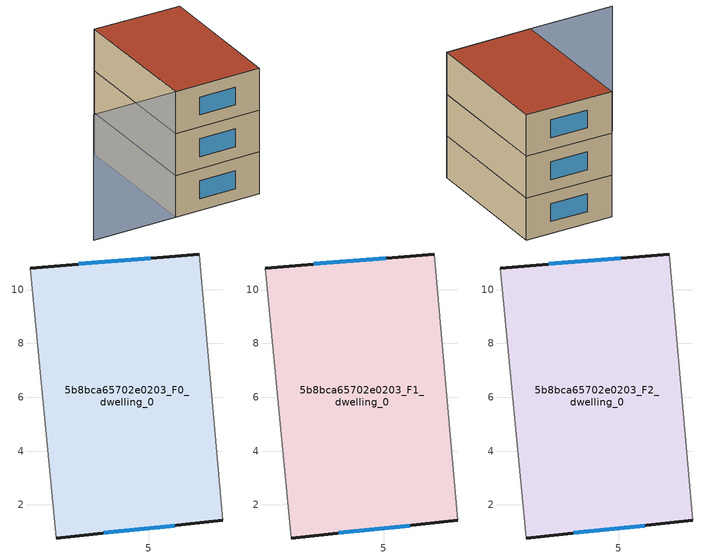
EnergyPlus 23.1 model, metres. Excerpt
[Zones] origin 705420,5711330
5b8bca65702e0203_F0_dwelling_0
 floor ground (EU_floor_Construction): 6.88,11.32 7.75,1.42 1.57,0.77 0.61,10.8 z0
 wall outside (EU_wall_Construction): 6.88,11.32 0.61,10.8 / 1.57,0.77 7.75,1.42 z0:3
 wall adiabatic (EU_wall_Construction): 7.75,1.42 6.88,11.32 / 0.61,10.8 1.57,0.77 z0:3
 window (EU_Window_Construction): 5.08,11.17 2.41,10.95 / 3.34,0.96 5.98,1.23 z0.86:2.14
5b8bca65702e0203_F1_dwelling_0
 floor to 5b8bca65702e0203_F0_dwelling_0 (EU_floor_Construction): 6.88,11.32 7.75,1.42 1.57,0.77 0.61,10.8 z3
 wall outside (EU_wall_Construction): 6.88,11.32 0.61,10.8 / 1.57,0.77 7.75,1.42 z3:6
 wall adiabatic (EU_wall_Construction): 7.75,1.42 6.88,11.32 / 0.61,10.8 1.57,0.77 z3:6
 window (EU_Window_Construction): 5.08,11.17 2.41,10.95 / 3.34,0.96 5.98,1.23 z3.86:5.14
5b8bca65702e0203_F2_dwelling_0
 floor to 5b8bca65702e0203_F1_dwelling_0 (EU_floor_Construction): 6.88,11.32 7.75,1.42 1.57,0.77 0.61,10.8 z6
 wall outside (EU_wall_Construction): 6.88,11.32 0.61,10.8 / 1.57,0.77 7.75,1.42 z6:9
 wall adiabatic (EU_wall_Construction): 7.75,1.42 6.88,11.32 / 0.61,10.8 1.57,0.77 z6:9
 window (EU_Window_Construction): 5.08,11.17 2.41,10.95 / 3.34,0.96 5.98,1.23 z6.86:8.14
 roof outside (EU_roof_Construction): 7.75,1.42 6.88,11.32 0.61,10.8 1.57,0.77 z9
shading: 0.62,10.8 1.57,0.77 / 1.57,0.77 -4.47,0.19 / 7.69,1.42 6.88,11.32 z0:9
[Building]
EU S2 Campaign: North Axis=0; Terrain=City; Solar Distribution=FullExterior
[Site:Location]
London: Latitude=51.5; Longitude=-0.5; Time Zone=0; Elevation=25
[SizingPeriod:WeatherFileDays]
AnnualSizingPeriod: Begin Month=1; Begin Day of Month=1; End Month=12; End Day of Month=31; Day of Week for Start Day=Monday; Use Weather File Daylight Saving Period=No; Use Weather File Rain and Snow Indicators=No
[MATERIAL]
EU_InternalMass_Material: Roughness=MediumRough; Thickness=0.1; Conductivity=1; Density=1800; Specific Heat=900; Thermal Absorptance=0.9; Solar Absorptance=0.7; Visible Absorptance=0.7
[MATERIAL:NOMASS] Roughness=MediumRough; Thermal Absorptance=0.9; Solar Absorptance=0.7; Visible Absorptance=0.7
Name | Thermal Resistance
EU_wall_NoMass | 3.33993
EU_roof_NoMass | 5.24846
EU_floor_NoMass | 4.08214
[WINDOWMATERIAL:SIMPLEGLAZINGSYSTEM]
EU_Window_SimpleGlazing: UFactor=1.72386; Solar Heat Gain Coefficient=0.72; Visible Transmittance=0.72
[CONSTRUCTION]
EU_wall_Construction: EU_wall_NoMass
EU_roof_Construction: EU_roof_NoMass
EU_floor_Construction: EU_floor_NoMass
EU_Window_Construction: EU_Window_SimpleGlazing
EU_InternalMass_Construction: EU_InternalMass_Material
[ZONE] Type=1; Multiplier=1; Ceiling Height=autocalculate; Floor Area=autocalculate; Part of Total Floor Area=Yes
Name | Volume
5b8bca65702e0203_F0_dwelling_0 | 187.62
5b8bca65702e0203_F1_dwelling_0; 5b8bca65702e0203_F2_dwelling_0 | 187.619
[INTERNALMASS] Construction=EU_InternalMass_Construction; Surface Area=62.5398
Name | Zone or ZoneList
5b8bca65702e0203_F0_dwelling_0_EU_InternalMass | 5b8bca65702e0203_F0_dwelling_0
5b8bca65702e0203_F1_dwelling_0_EU_InternalMass | 5b8bca65702e0203_F1_dwelling_0
5b8bca65702e0203_F2_dwelling_0_EU_InternalMass | 5b8bca65702e0203_F2_dwelling_0
[OTHEREQUIPMENT] Fuel Type=Electricity; Design Level Calculation Method=Watts/Area; Power per Zone Floor Area=1; Fraction Latent=0; Fraction Radiant=0; Fraction Lost=0; Carbon Dioxide Generation Rate=0; EndUse Subcategory=EU_Step8_InternalGains
Name | Zone or ZoneList or Space or SpaceList | Schedule
EU_Step8_InternalGain_5b8bca65702e0203_F0_dwelling_0_f000 | 5b8bca65702e0203_F0_dwelling_0 | EU_Step8_GainSchedule_5b8bca65702e0203_F0_dwelling_0_f000
EU_Step8_InternalGain_5b8bca65702e0203_F1_dwelling_0_f000 | 5b8bca65702e0203_F1_dwelling_0 | EU_Step8_GainSchedule_5b8bca65702e0203_F1_dwelling_0_f000
EU_Step8_InternalGain_5b8bca65702e0203_F2_dwelling_0_f000 | 5b8bca65702e0203_F2_dwelling_0 | EU_Step8_GainSchedule_5b8bca65702e0203_F2_dwelling_0_f000
[ZONEVENTILATION:DESIGNFLOWRATE] Schedule=EU_AlwaysOn; Design Flow Rate Calculation Method=AirChanges/Hour; Air Changes per Hour=0.453648; Ventilation Type=Natural; Fan Pressure Rise=0; Fan Total Efficiency=1; Constant Term Coefficient=1; Temperature Term Coefficient=0; Velocity Term Coefficient=0; Velocity Squared Term Coefficient=0; Minimum Indoor Temperature=-100; Maximum Indoor Temperature=100; Delta Temperature=-100; Minimum Outdoor Temperature=-100; Maximum Outdoor Temperature=100; Maximum Wind Speed=40
Name | Zone or ZoneList or Space or SpaceList
EU_ConstantAir_5b8bca65702e0203_F0_dwelling_0 | 5b8bca65702e0203_F0_dwelling_0
EU_ConstantAir_5b8bca65702e0203_F1_dwelling_0 | 5b8bca65702e0203_F1_dwelling_0
EU_ConstantAir_5b8bca65702e0203_F2_dwelling_0 | 5b8bca65702e0203_F2_dwelling_0
[HVACTEMPLATE:THERMOSTAT] Constant Heating Setpoint=20; Constant Cooling Setpoint=50
EU_HeatOnly_5b8bca65702e0203_F0_dwelling_0; EU_HeatOnly_5b8bca65702e0203_F1_dwelling_0; EU_HeatOnly_5b8bca65702e0203_F2_dwelling_0
[HVACTEMPLATE:ZONE:IDEALLOADSAIRSYSTEM] System Availability Schedule=EU_AlwaysOn; Maximum Heating Supply Air Temperature=50; Minimum Cooling Supply Air Temperature=13; Maximum Heating Supply Air Humidity Ratio=0.0156; Minimum Cooling Supply Air Humidity Ratio=0.0077; Heating Limit=NoLimit; Cooling Limit=NoLimit; Heating Availability Schedule=EU_AlwaysOn; Cooling Availability Schedule=EU_CoolingOff; Dehumidification Control Type=ConstantSensibleHeatRatio; Cooling Sensible Heat Ratio=0.7; Dehumidification Setpoint=60; Humidification Control Type=None; Humidification Setpoint=30; Outdoor Air Method=None; Outdoor Air Flow Rate per Person=0.00944; Outdoor Air Flow Rate per Zone Floor Area=0; Outdoor Air Flow Rate per Zone=0; Demand Controlled Ventilation Type=None; Outdoor Air Economizer Type=NoEconomizer; Heat Recovery Type=None; Sensible Heat Recovery Effectiveness=0.7; Latent Heat Recovery Effectiveness=0.65
Name | Template Thermostat
5b8bca65702e0203_F0_dwelling_0 | EU_HeatOnly_5b8bca65702e0203_F0_dwelling_0
5b8bca65702e0203_F1_dwelling_0 | EU_HeatOnly_5b8bca65702e0203_F1_dwelling_0
5b8bca65702e0203_F2_dwelling_0 | EU_HeatOnly_5b8bca65702e0203_F2_dwelling_0
[SIZING:ZONE] Zone Cooling Design Supply Air Temperature Input Method=SupplyAirTemperature; Zone Cooling Design Supply Air Temperature=13; Zone Heating Design Supply Air Temperature Input Method=SupplyAirTemperature; Zone Heating Design Supply Air Temperature=50; Zone Cooling Design Supply Air Humidity Ratio=0.008; Zone Heating Design Supply Air Humidity Ratio=0.008; Cooling Design Air Flow Method=DesignDay; Cooling Design Air Flow Rate=0; Cooling Minimum Air Flow per Zone Floor Area=0.000762; Cooling Minimum Air Flow=0; Cooling Minimum Air Flow Fraction=0.2; Heating Design Air Flow Method=DesignDay; Heating Design Air Flow Rate=0; Heating Maximum Air Flow per Zone Floor Area=0.002032; Heating Maximum Air Flow=0.141576; Heating Maximum Air Flow Fraction=0.3; Account for Dedicated Outdoor Air System=No; Dedicated Outdoor Air System Control Strategy=NeutralSupplyAir; Dedicated Outdoor Air Low Setpoint Temperature for Design=autosize; Dedicated Outdoor Air High Setpoint Temperature for Design=autosize; Zone Load Sizing Method=Sensible Load Only No Latent Load; Zone Latent Cooling Design Supply Air Humidity Ratio Input Method=HumidityRatioDifference; Zone Cooling Design Supply Air Humidity Ratio Difference=0.005; Zone Latent Heating Design Supply Air Humidity Ratio Input Method=HumidityRatioDifference; Zone Humidification Design Supply Air Humidity Ratio Difference=0.005
5b8bca65702e0203_F0_dwelling_0; 5b8bca65702e0203_F1_dwelling_0; 5b8bca65702e0203_F2_dwelling_0
[SCHEDULE:CONSTANT]
Name | Hourly Value
EU_AlwaysOn | 1
EU_CoolingOff | 0
[SCHEDULE:FILE] Column Number=1; Rows to Skip at Top=0; Number of Hours of Data=8760; Column Separator=Comma; Interpolate to Timestep=No; Minutes per Item=60; Adjust Schedule for Daylight Savings=Yes
Name | File
EU_Step8_GainSchedule_5b8bca65702e0203_F0_dwelling_0_f000 | ../../schedules/5b8bca65702e0203/5b8bca65702e0203_F0_dwelling_0_f000_gain.csv
EU_Step8_GainSchedule_5b8bca65702e0203_F1_dwelling_0_f000 | ../../schedules/5b8bca65702e0203/5b8bca65702e0203_F1_dwelling_0_f000_gain.csv
EU_Step8_GainSchedule_5b8bca65702e0203_F2_dwelling_0_f000 | ../../schedules/5b8bca65702e0203/5b8bca65702e0203_F2_dwelling_0_f000_gain.csv
